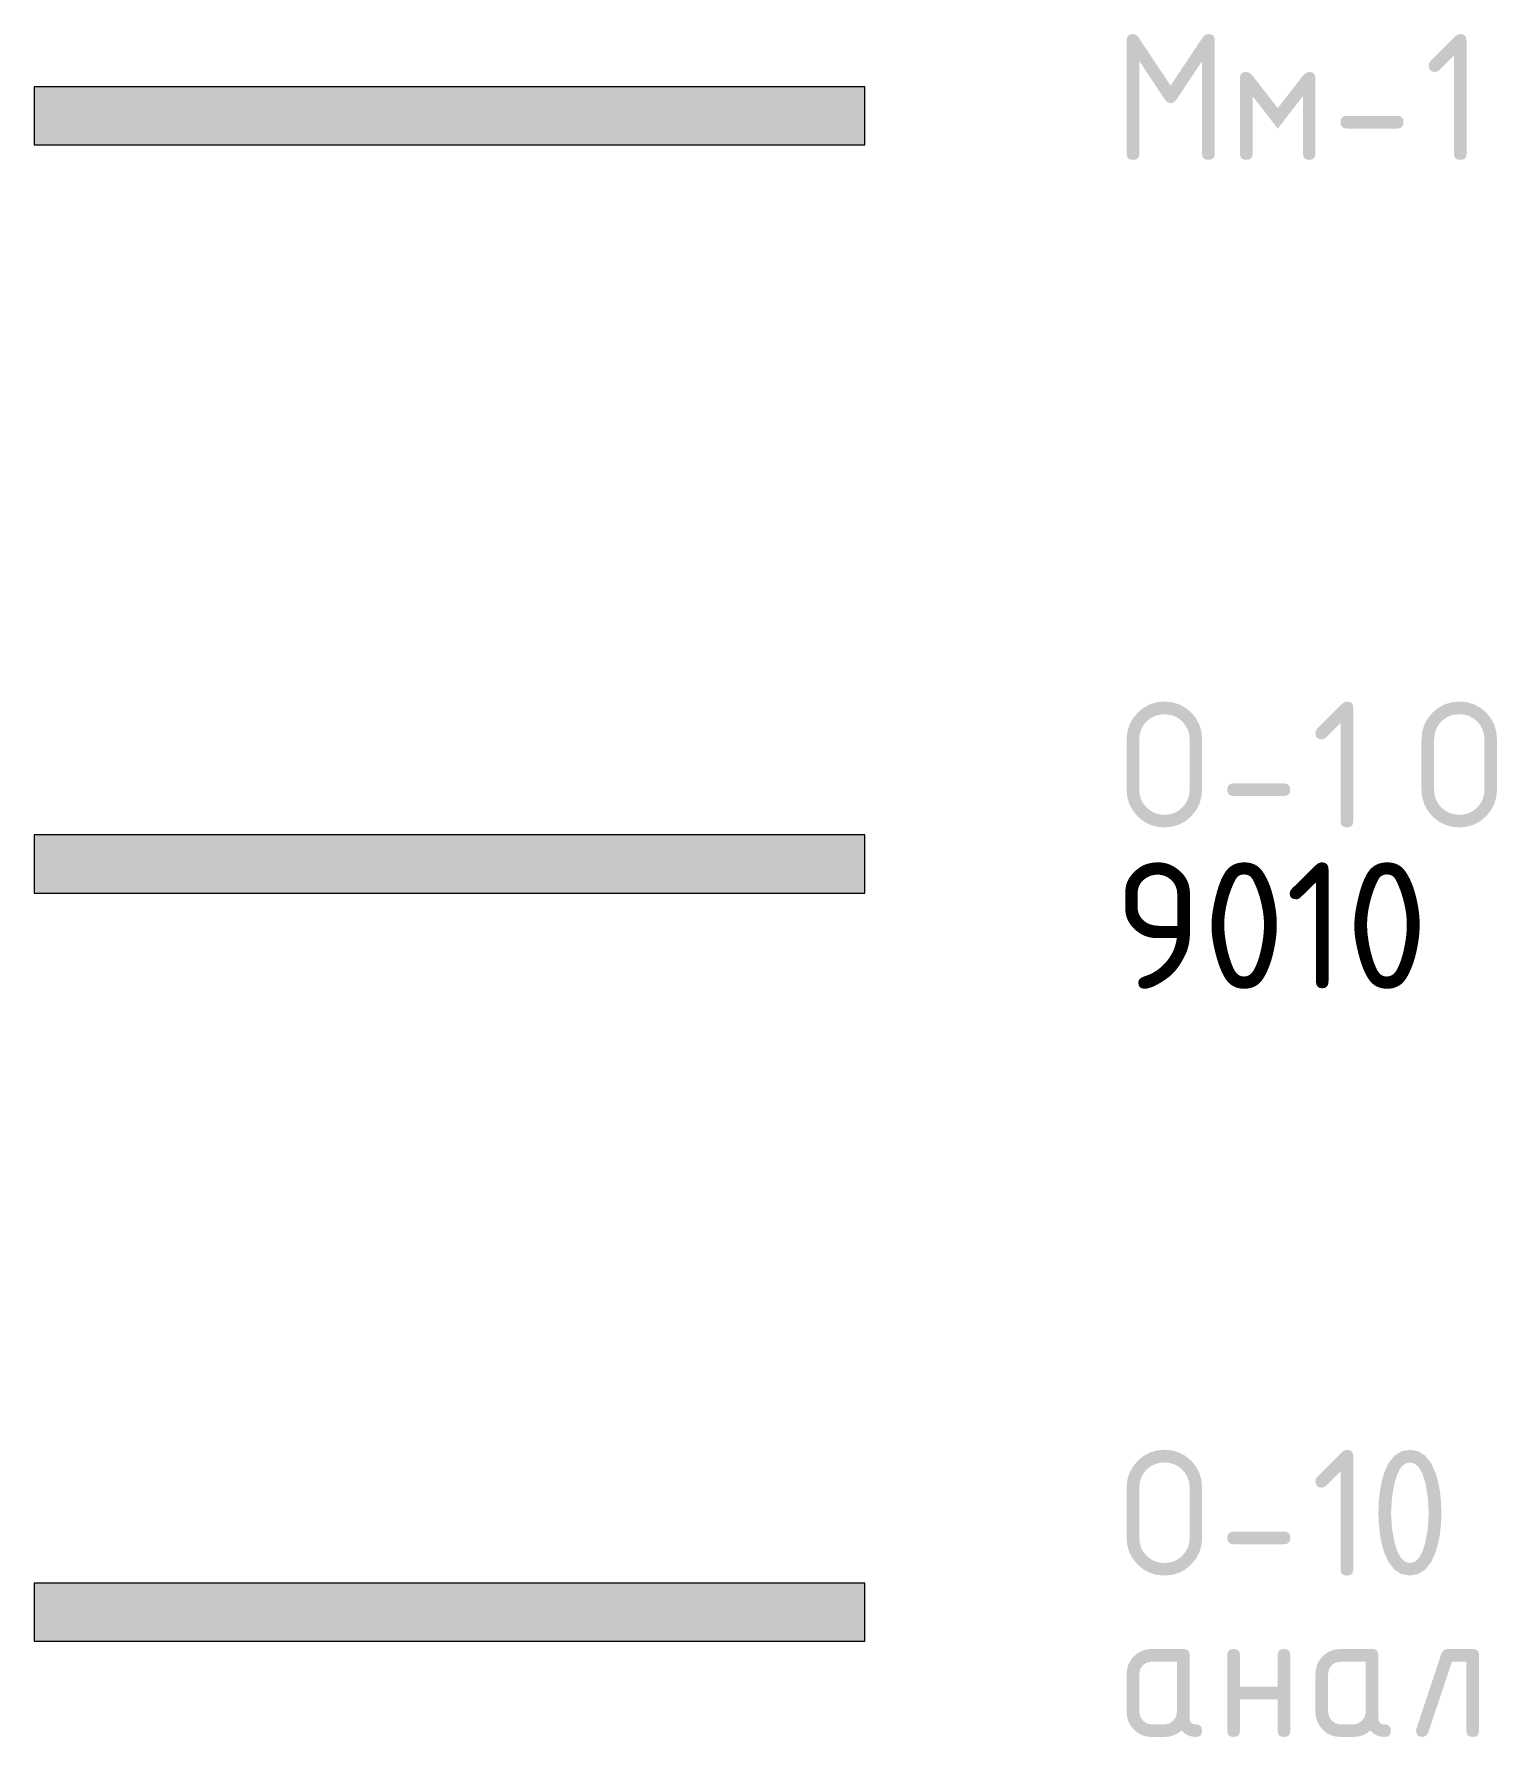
# Model space of a CAD drawing. Header units: millimetres. Extents: x -546 to 1681, y -650 to 1730.
# Drawn here: x 979.78 to 1015, y 638.25 to 679.21 of the extents above; entities that cross this region are included whole.
import ezdxf

# ---------------------------------------------------------------- set-up
doc = ezdxf.new("R2010")
doc.units = ezdxf.units.MM

msp = doc.modelspace()

# ---------------------------------------------------------------- hatches: boundary and pattern name
h = msp.add_hatch(color=7)
h.dxf.hatch_style = 2
h.paths.add_polyline_path([(1008.051, 679.214), (1008.118, 679.204), (1008.166, 679.175), (1008.194, 679.128), (1008.204, 679.061), (1008.204, 676.335), (1008.194, 676.269), (1008.166, 676.223), (1008.118, 676.196), (1008.051, 676.187), (1007.984, 676.196), (1007.937, 676.223), (1007.908, 676.269), (1007.899, 676.335), (1007.899, 678.566), (1007.285, 677.639), (1007.218, 677.572), (1007.141, 677.55), (1007.068, 677.572), (1007.001, 677.639), (1006.387, 678.566), (1006.387, 676.335), (1006.378, 676.269), (1006.349, 676.223), (1006.302, 676.196), (1006.235, 676.187), (1006.168, 676.196), (1006.121, 676.223), (1006.092, 676.269), (1006.083, 676.335), (1006.083, 679.061), (1006.092, 679.128), (1006.121, 679.175), (1006.168, 679.204), (1006.235, 679.214), (1006.309, 679.195), (1006.366, 679.137), (1007.141, 677.973), (1007.924, 679.146), (1007.978, 679.197)])
h = msp.add_hatch(color=7)
h.dxf.hatch_style = 2
h.paths.add_polyline_path([(1013.959, 678.697), (1013.612, 678.35), (1013.564, 678.316), (1013.506, 678.303), (1013.439, 678.313), (1013.392, 678.342), (1013.363, 678.389), (1013.354, 678.456), (1013.364, 678.513), (1013.396, 678.561), (1013.989, 679.155), (1014.05, 679.198), (1014.111, 679.214), (1014.178, 679.204), (1014.226, 679.175), (1014.254, 679.128), (1014.264, 679.061), (1014.264, 676.335), (1014.254, 676.269), (1014.226, 676.223), (1014.178, 676.196), (1014.111, 676.187), (1014.045, 676.196), (1013.997, 676.223), (1013.969, 676.269), (1013.959, 676.335)])
h = msp.add_hatch(color=7)
h.dxf.hatch_style = 2
h.paths.add_polyline_path([(1009.72, 676.94), (1009.115, 677.719), (1009.115, 676.335), (1009.105, 676.269), (1009.077, 676.223), (1009.029, 676.196), (1008.962, 676.187), (1008.896, 676.196), (1008.848, 676.223), (1008.819, 676.269), (1008.81, 676.335), (1008.81, 678.155), (1008.819, 678.22), (1008.848, 678.266), (1008.896, 678.294), (1008.962, 678.303), (1009.039, 678.281), (1009.115, 678.21), (1009.72, 677.431), (1010.326, 678.21), (1010.402, 678.281), (1010.478, 678.303), (1010.542, 678.294), (1010.588, 678.266), (1010.617, 678.22), (1010.626, 678.155), (1010.626, 676.335), (1010.617, 676.269), (1010.588, 676.223), (1010.542, 676.196), (1010.478, 676.187), (1010.411, 676.196), (1010.364, 676.223), (1010.335, 676.269), (1010.326, 676.335), (1010.326, 677.719)])
at = {"true_color": 0xff0000}
h = msp.add_hatch(color=1, dxfattribs=at)
h.dxf.hatch_style = 2
h.paths.add_polyline_path([(979.781, 676.546), (979.781, 677.946), (999.782, 677.946), (999.782, 676.546)])
h = msp.add_hatch(color=7)
h.dxf.hatch_style = 2
h.paths.add_polyline_path([(1012.595, 676.94), (1011.385, 676.94), (1011.318, 676.95), (1011.27, 676.978), (1011.242, 677.026), (1011.232, 677.093), (1011.242, 677.16), (1011.27, 677.207), (1011.318, 677.236), (1011.385, 677.245), (1012.595, 677.245), (1012.662, 677.236), (1012.71, 677.207), (1012.738, 677.16), (1012.748, 677.093), (1012.738, 677.026), (1012.71, 676.978), (1012.662, 676.95)])
h = msp.add_hatch(color=7)
h.paths.add_polyline_path([(1007.598, 661.034), (1007.598, 662.245), (1007.587, 662.367), (1007.554, 662.479), (1007.498, 662.583), (1007.42, 662.676), (1007.329, 662.752), (1007.227, 662.806), (1007.115, 662.839), (1006.993, 662.85), (1006.871, 662.839), (1006.758, 662.806), (1006.655, 662.752), (1006.561, 662.676), (1006.484, 662.583), (1006.43, 662.479), (1006.398, 662.367), (1006.387, 662.245), (1006.387, 661.034), (1006.398, 660.912), (1006.43, 660.799), (1006.484, 660.698), (1006.561, 660.606), (1006.655, 660.529), (1006.758, 660.473), (1006.871, 660.44), (1006.993, 660.428), (1007.115, 660.44), (1007.227, 660.473), (1007.329, 660.529), (1007.42, 660.606), (1007.498, 660.698), (1007.554, 660.799), (1007.587, 660.912)])
h.paths.add_polyline_path([(1007.899, 661.034), (1007.882, 660.853), (1007.832, 660.685), (1007.749, 660.531), (1007.632, 660.39), (1007.494, 660.274), (1007.341, 660.193), (1007.174, 660.144), (1006.993, 660.128), (1006.81, 660.144), (1006.643, 660.193), (1006.489, 660.274), (1006.349, 660.39), (1006.233, 660.531), (1006.149, 660.685), (1006.099, 660.853), (1006.083, 661.034), (1006.083, 662.245), (1006.099, 662.427), (1006.149, 662.595), (1006.233, 662.748), (1006.349, 662.888), (1006.489, 663.005), (1006.643, 663.088), (1006.81, 663.138), (1006.993, 663.155), (1007.174, 663.138), (1007.342, 663.089), (1007.496, 663.007), (1007.636, 662.892), (1007.751, 662.752), (1007.833, 662.597), (1007.882, 662.428), (1007.899, 662.245)])
h = msp.add_hatch(color=7)
h.dxf.hatch_style = 2
h.paths.add_polyline_path([(1011.233, 662.638), (1010.886, 662.291), (1010.838, 662.257), (1010.78, 662.245), (1010.713, 662.254), (1010.665, 662.283), (1010.637, 662.33), (1010.627, 662.397), (1010.637, 662.455), (1010.67, 662.503), (1011.262, 663.096), (1011.324, 663.139), (1011.385, 663.155), (1011.452, 663.145), (1011.499, 663.117), (1011.528, 663.069), (1011.537, 663.003), (1011.537, 660.276), (1011.528, 660.21), (1011.499, 660.164), (1011.452, 660.137), (1011.385, 660.128), (1011.319, 660.137), (1011.271, 660.164), (1011.242, 660.21), (1011.233, 660.276)])
h = msp.add_hatch(color=7)
h.paths.add_polyline_path([(1014.696, 661.034), (1014.696, 662.245), (1014.685, 662.367), (1014.652, 662.479), (1014.596, 662.583), (1014.518, 662.676), (1014.427, 662.752), (1014.325, 662.806), (1014.213, 662.839), (1014.091, 662.85), (1013.968, 662.839), (1013.856, 662.806), (1013.753, 662.752), (1013.659, 662.676), (1013.582, 662.583), (1013.528, 662.479), (1013.496, 662.367), (1013.485, 662.245), (1013.485, 661.034), (1013.496, 660.912), (1013.528, 660.799), (1013.582, 660.698), (1013.659, 660.606), (1013.753, 660.529), (1013.856, 660.473), (1013.968, 660.44), (1014.091, 660.428), (1014.213, 660.44), (1014.325, 660.473), (1014.427, 660.529), (1014.518, 660.606), (1014.596, 660.698), (1014.652, 660.799), (1014.685, 660.912)])
h.paths.add_polyline_path([(1014.997, 661.034), (1014.98, 660.853), (1014.93, 660.685), (1014.847, 660.531), (1014.73, 660.39), (1014.592, 660.274), (1014.439, 660.193), (1014.272, 660.144), (1014.091, 660.128), (1013.908, 660.144), (1013.741, 660.193), (1013.587, 660.274), (1013.447, 660.39), (1013.331, 660.531), (1013.247, 660.685), (1013.197, 660.853), (1013.18, 661.034), (1013.18, 662.245), (1013.197, 662.427), (1013.247, 662.595), (1013.331, 662.748), (1013.447, 662.888), (1013.587, 663.005), (1013.741, 663.088), (1013.908, 663.138), (1014.091, 663.155), (1014.272, 663.138), (1014.44, 663.089), (1014.594, 663.007), (1014.734, 662.892), (1014.849, 662.752), (1014.931, 662.597), (1014.98, 662.428), (1014.997, 662.245)])
h = msp.add_hatch(color=7)
h.dxf.hatch_style = 2
h.paths.add_polyline_path([(1009.868, 660.881), (1008.658, 660.881), (1008.591, 660.891), (1008.543, 660.92), (1008.515, 660.967), (1008.505, 661.034), (1008.515, 661.101), (1008.543, 661.148), (1008.591, 661.177), (1008.658, 661.186), (1009.868, 661.186), (1009.935, 661.177), (1009.983, 661.148), (1010.012, 661.101), (1010.021, 661.034), (1010.012, 660.967), (1009.983, 660.92), (1009.935, 660.891)])
at = {"true_color": 0xf1d696}
h = msp.add_hatch(color=41, dxfattribs=at)
h.dxf.hatch_style = 2
h.paths.add_polyline_path([(979.781, 658.546), (979.781, 659.946), (999.782, 659.946), (999.782, 658.546)])
h = msp.add_hatch(color=7)
h.paths.add_polyline_path([(1007.598, 643.034), (1007.598, 644.244), (1007.587, 644.367), (1007.554, 644.479), (1007.498, 644.582), (1007.42, 644.676), (1007.329, 644.752), (1007.227, 644.806), (1007.115, 644.839), (1006.993, 644.85), (1006.871, 644.839), (1006.758, 644.806), (1006.655, 644.752), (1006.561, 644.676), (1006.484, 644.582), (1006.43, 644.479), (1006.398, 644.367), (1006.387, 644.244), (1006.387, 643.034), (1006.398, 642.912), (1006.43, 642.799), (1006.484, 642.697), (1006.561, 642.606), (1006.655, 642.528), (1006.758, 642.473), (1006.871, 642.439), (1006.993, 642.428), (1007.115, 642.439), (1007.227, 642.473), (1007.329, 642.528), (1007.42, 642.606), (1007.498, 642.697), (1007.554, 642.799), (1007.587, 642.912)])
h.paths.add_polyline_path([(1007.899, 643.034), (1007.882, 642.853), (1007.832, 642.685), (1007.749, 642.531), (1007.632, 642.39), (1007.494, 642.274), (1007.341, 642.192), (1007.174, 642.144), (1006.993, 642.128), (1006.81, 642.144), (1006.643, 642.192), (1006.489, 642.274), (1006.349, 642.39), (1006.233, 642.531), (1006.149, 642.685), (1006.099, 642.853), (1006.083, 643.034), (1006.083, 644.244), (1006.099, 644.427), (1006.149, 644.595), (1006.233, 644.748), (1006.349, 644.888), (1006.489, 645.005), (1006.643, 645.088), (1006.81, 645.138), (1006.993, 645.155), (1007.174, 645.138), (1007.342, 645.088), (1007.496, 645.006), (1007.636, 644.892), (1007.751, 644.752), (1007.833, 644.597), (1007.882, 644.428), (1007.899, 644.244)])
h = msp.add_hatch(color=7)
h.dxf.hatch_style = 2
h.paths.add_polyline_path([(1011.233, 644.638), (1010.886, 644.291), (1010.837, 644.257), (1010.78, 644.244), (1010.713, 644.254), (1010.665, 644.282), (1010.637, 644.33), (1010.627, 644.397), (1010.637, 644.454), (1010.67, 644.502), (1011.262, 645.096), (1011.324, 645.139), (1011.385, 645.155), (1011.452, 645.145), (1011.499, 645.116), (1011.528, 645.069), (1011.537, 645.002), (1011.537, 642.276), (1011.528, 642.21), (1011.499, 642.164), (1011.452, 642.137), (1011.385, 642.128), (1011.318, 642.137), (1011.271, 642.164), (1011.242, 642.21), (1011.233, 642.276)])
h = msp.add_hatch(color=7)
h.paths.add_polyline_path([(1013.354, 643.639), (1013.335, 644.006), (1013.274, 644.35), (1013.205, 644.569), (1013.121, 644.725), (1013.02, 644.819), (1012.901, 644.85), (1012.785, 644.819), (1012.683, 644.725), (1012.598, 644.568), (1012.529, 644.346), (1012.468, 644), (1012.448, 643.639), (1012.468, 643.276), (1012.529, 642.932), (1012.597, 642.712), (1012.682, 642.555), (1012.783, 642.46), (1012.901, 642.428), (1013.02, 642.46), (1013.121, 642.555), (1013.205, 642.712), (1013.274, 642.932), (1013.335, 643.276)])
h.paths.add_polyline_path([(1013.659, 643.639), (1013.65, 643.378), (1013.625, 643.135), (1013.582, 642.91), (1013.524, 642.703), (1013.413, 642.451), (1013.271, 642.271), (1013.1, 642.164), (1012.901, 642.128), (1012.7, 642.164), (1012.529, 642.271), (1012.387, 642.451), (1012.275, 642.703), (1012.218, 642.91), (1012.177, 643.135), (1012.152, 643.378), (1012.143, 643.639), (1012.152, 643.903), (1012.177, 644.147), (1012.218, 644.373), (1012.275, 644.579), (1012.387, 644.832), (1012.529, 645.011), (1012.7, 645.119), (1012.901, 645.155), (1013.1, 645.119), (1013.271, 645.011), (1013.413, 644.832), (1013.524, 644.579), (1013.582, 644.371), (1013.625, 644.146), (1013.65, 643.902)])
h = msp.add_hatch(color=7)
h.dxf.hatch_style = 2
h.paths.add_polyline_path([(1009.868, 642.881), (1008.658, 642.881), (1008.591, 642.891), (1008.543, 642.919), (1008.515, 642.967), (1008.505, 643.034), (1008.515, 643.101), (1008.543, 643.148), (1008.591, 643.177), (1008.658, 643.186), (1009.868, 643.186), (1009.935, 643.177), (1009.983, 643.148), (1010.012, 643.101), (1010.021, 643.034), (1010.012, 642.967), (1009.983, 642.919), (1009.935, 642.891)])
at = {"true_color": 0xa86b51}
h = msp.add_hatch(color=35, dxfattribs=at)
h.dxf.hatch_style = 2
h.paths.add_polyline_path([(979.781, 640.546), (979.781, 641.946), (999.782, 641.946), (999.782, 640.546)])
h = msp.add_hatch(color=7)
h.paths.add_polyline_path([(1007.294, 640.057), (1006.688, 640.057), (1006.571, 640.036), (1006.472, 639.972), (1006.409, 639.874), (1006.387, 639.757), (1006.387, 638.851), (1006.41, 638.735), (1006.477, 638.635), (1006.575, 638.568), (1006.688, 638.546), (1006.993, 638.546), (1007.108, 638.568), (1007.204, 638.635), (1007.271, 638.733), (1007.294, 638.851)])
h.paths.add_polyline_path([(1007.899, 638.394), (1007.889, 638.328), (1007.861, 638.281), (1007.815, 638.254), (1007.751, 638.245), (1007.648, 638.255), (1007.556, 638.284), (1007.475, 638.333), (1007.403, 638.402), (1007.314, 638.333), (1007.216, 638.284), (1007.109, 638.255), (1006.993, 638.245), (1006.688, 638.245), (1006.566, 638.256), (1006.454, 638.288), (1006.352, 638.342), (1006.261, 638.419), (1006.183, 638.512), (1006.127, 638.614), (1006.094, 638.727), (1006.083, 638.851), (1006.083, 639.757), (1006.094, 639.879), (1006.127, 639.992), (1006.183, 640.095), (1006.261, 640.189), (1006.352, 640.264), (1006.454, 640.318), (1006.566, 640.351), (1006.688, 640.362), (1007.446, 640.362), (1007.513, 640.353), (1007.56, 640.325), (1007.589, 640.278), (1007.598, 640.214), (1007.598, 638.699), (1007.608, 638.632), (1007.636, 638.584), (1007.684, 638.555), (1007.751, 638.546), (1007.815, 638.536), (1007.861, 638.508), (1007.889, 638.46)])
h = msp.add_hatch(color=7)
h.dxf.hatch_style = 2
h.paths.add_polyline_path([(1008.81, 639.152), (1008.81, 638.394), (1008.8, 638.328), (1008.772, 638.281), (1008.724, 638.254), (1008.658, 638.245), (1008.591, 638.254), (1008.543, 638.281), (1008.515, 638.328), (1008.505, 638.394), (1008.505, 640.214), (1008.515, 640.278), (1008.543, 640.325), (1008.591, 640.353), (1008.658, 640.362), (1008.724, 640.353), (1008.772, 640.325), (1008.8, 640.278), (1008.81, 640.214), (1008.81, 639.456), (1009.716, 639.456), (1009.716, 640.214), (1009.726, 640.278), (1009.754, 640.325), (1009.802, 640.353), (1009.868, 640.362), (1009.935, 640.353), (1009.983, 640.325), (1010.011, 640.278), (1010.021, 640.214), (1010.021, 638.394), (1010.011, 638.328), (1009.983, 638.281), (1009.935, 638.254), (1009.868, 638.245), (1009.802, 638.254), (1009.754, 638.281), (1009.726, 638.328), (1009.716, 638.394), (1009.716, 639.152)])
h = msp.add_hatch(color=7)
h.paths.add_polyline_path([(1011.838, 640.057), (1011.233, 640.057), (1011.115, 640.036), (1011.016, 639.972), (1010.953, 639.874), (1010.932, 639.757), (1010.932, 638.851), (1010.954, 638.735), (1011.021, 638.635), (1011.119, 638.568), (1011.233, 638.546), (1011.537, 638.546), (1011.652, 638.568), (1011.748, 638.635), (1011.815, 638.733), (1011.838, 638.851)])
h.paths.add_polyline_path([(1012.443, 638.394), (1012.434, 638.328), (1012.405, 638.281), (1012.359, 638.254), (1012.295, 638.245), (1012.192, 638.255), (1012.101, 638.284), (1012.019, 638.333), (1011.947, 638.402), (1011.858, 638.333), (1011.76, 638.284), (1011.653, 638.255), (1011.537, 638.245), (1011.233, 638.245), (1011.11, 638.256), (1010.998, 638.288), (1010.896, 638.342), (1010.805, 638.419), (1010.727, 638.512), (1010.671, 638.614), (1010.638, 638.727), (1010.627, 638.851), (1010.627, 639.757), (1010.638, 639.879), (1010.671, 639.992), (1010.727, 640.095), (1010.805, 640.189), (1010.896, 640.264), (1010.998, 640.318), (1011.11, 640.351), (1011.233, 640.362), (1011.99, 640.362), (1012.057, 640.353), (1012.104, 640.325), (1012.133, 640.278), (1012.143, 640.214), (1012.143, 638.699), (1012.152, 638.632), (1012.181, 638.584), (1012.228, 638.555), (1012.295, 638.546), (1012.359, 638.536), (1012.405, 638.508), (1012.434, 638.46)])
h = msp.add_hatch(color=7)
h.dxf.hatch_style = 2
h.paths.add_polyline_path([(1013.807, 640.362), (1014.412, 640.362), (1014.479, 640.353), (1014.527, 640.325), (1014.555, 640.278), (1014.565, 640.214), (1014.565, 638.394), (1014.555, 638.328), (1014.527, 638.281), (1014.479, 638.254), (1014.412, 638.245), (1014.346, 638.254), (1014.298, 638.281), (1014.27, 638.328), (1014.26, 638.394), (1014.26, 640.057), (1013.913, 640.057), (1013.341, 638.347), (1013.291, 638.271), (1013.202, 638.245), (1013.135, 638.255), (1013.087, 638.284), (1013.059, 638.331), (1013.049, 638.398), (1013.058, 638.444), (1013.655, 640.239), (1013.715, 640.333)])

# ---------------------------------------------------------------- linework, layer by layer
at = {"color": 7, "lineweight": 0}
for points in [[(999.782, 677.946), (979.781, 677.946)], [(979.781, 677.946), (979.781, 676.546)], [(999.782, 676.546), (999.782, 677.946)], [(979.781, 676.546), (999.782, 676.546)], [(999.782, 659.946), (979.781, 659.946)], [(979.781, 659.946), (979.781, 658.546)], [(999.782, 658.546), (999.782, 659.946)], [(979.781, 658.546), (999.782, 658.546)], [(999.782, 641.946), (979.781, 641.946)], [(979.781, 641.946), (979.781, 640.546)], [(999.782, 640.546), (999.782, 641.946)], [(979.781, 640.546), (999.782, 640.546)]]:
    msp.add_lwpolyline(points, dxfattribs=at)

# ---------------------------------------------------------------- texts
at = {"color": 7, "insert": (1005.782, 659.286), "char_height": 3.04029, "attachment_point": 1}
msp.add_mtext('{\\fGOSTCommon|b0|i0|c0;9010}', dxfattribs=at)

doc.saveas('drawing.dxf')
